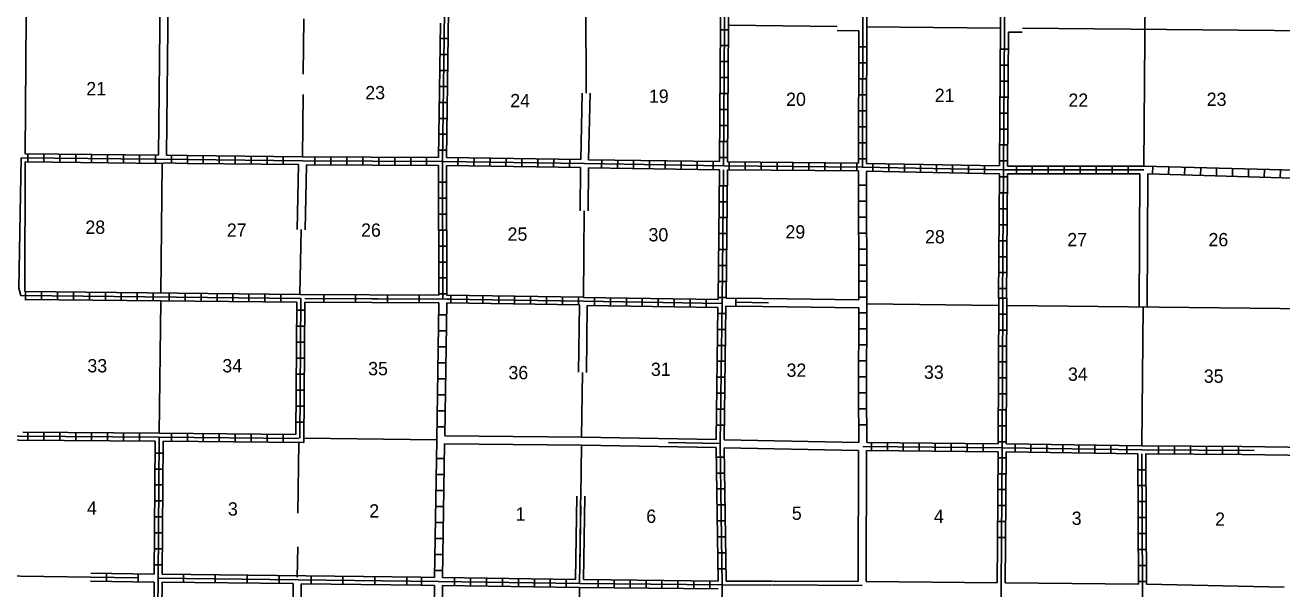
# Model space of a CAD drawing. Extents: x 1142892 to 1570202, y 16283729 to 16658946.
# Drawn here: x 1408107 to 1455366, y 16338242 to 16359433 of the extents above; entities that cross this region are included whole.
import ezdxf

# ---------------------------------------------------------------- set-up
doc = ezdxf.new("R2010")
doc.units = 0
for name, color, linetype in [('L10', 7, 'Continuous'), ('L11', 7, 'Continuous'), ('L13', 7, 'Continuous'), ('L14', 7, 'Continuous'), ('L8', 7, 'Continuous'), ('L9', 7, 'Continuous')]:
    doc.layers.add(name, color=color, linetype=linetype)

msp = doc.modelspace()

# ---------------------------------------------------------------- linework, layer by layer
at = {"layer": 'L10'}
for points in [[(1408150, 16359899), (1408149, 16359746), (1408107, 16354596)], [(1439439, 16338521), (1439446, 16343446)], [(1439739, 16338521), (1439746, 16343446)], [(1444656, 16338471), (1444668, 16339965)], [(1444956, 16338471), (1444968, 16339965)]]:
    msp.add_lwpolyline(points, dxfattribs=at)
at = {"layer": 'L11'}
for p, q in [((1413223, 16364788), (1413123, 16354546)), ((1413525, 16364929), (1413423, 16354546)), ((1438643, 16359231), (1439456, 16359221)), ((1445085, 16359171), (1445605, 16359166)), ((1418336, 16351748), (1418382, 16354196)), ((1418636, 16351743), (1418682, 16354188)), ((1449995, 16348839), (1450031, 16353838)), ((1450295, 16348836), (1450331, 16353838)), ((1435853, 16349152), (1439456, 16349104)), ((1435848, 16348852), (1439456, 16348804)), ((1453872, 16343591), (1460127, 16343508)), ((1453871, 16343291), (1460123, 16343208)), ((1418137, 16333462), (1418190, 16338437)), ((1418437, 16333454), (1418490, 16338429)), ((1436239, 16338537), (1439439, 16338521))]:
    msp.add_line(p, q, dxfattribs=at)
for points in [[(1428998, 16354388), (1429057, 16356878)], [(1429298, 16354371), (1429356, 16356872)], [(1428978, 16352458), (1428990, 16354088)], [(1429279, 16352457), (1429290, 16354071)], [(1428914, 16346384), (1428948, 16348913)], [(1429214, 16346379), (1429248, 16348896)], [(1423890, 16343996), (1429031, 16343944)], [(1429031, 16343940), (1434098, 16343857)], [(1434389, 16343846), (1439456, 16343746)], [(1423881, 16343696), (1429023, 16343644)], [(1429023, 16343640), (1434098, 16343557)], [(1434398, 16343546), (1439446, 16343446)], [(1428806, 16338596), (1428848, 16341727)], [(1429106, 16338596), (1429148, 16341730)], [(1434464, 16338537), (1436214, 16338529)], [(1439739, 16338521), (1444656, 16338471)], [(1444956, 16338471), (1449981, 16338421)], [(1450281, 16338421), (1455455, 16338304)]]:
    msp.add_lwpolyline(points, dxfattribs=at)
at = {"layer": 'L13'}
for p, q in [((1450278, 16367202), (1450181, 16354138)), ((1429206, 16356875), (1429188, 16360259)), ((1418592, 16359670), (1418565, 16357588)), ((1434557, 16359429), (1438646, 16359381)), ((1439764, 16359371), (1444789, 16359321)), ((1445608, 16359316), (1481713, 16358979)), ((1418557, 16356821), (1418532, 16354488)), ((1413265, 16354238), (1413215, 16349363)), ((1418440, 16349313), (1418486, 16351746)), ((1413207, 16349063), (1413148, 16344096)), ((1439756, 16348954), (1444697, 16348896)), ((1445031, 16348896), (1481596, 16348479)), ((1450145, 16348838), (1450106, 16343621)), ((1418582, 16343912), (1423590, 16343846)), ((1418398, 16343746), (1418365, 16341087)), ((1418357, 16339821), (1418340, 16338687)), ((1402632, 16338787), (1410573, 16338678)), ((1428956, 16338298), (1428781, 16322761))]:
    msp.add_line(p, q, dxfattribs=at)
for points in [[(1429106, 16349198), (1429128, 16352458)], [(1429031, 16343944), (1429064, 16346381)], [(1428998, 16341728), (1429023, 16343640)]]:
    msp.add_lwpolyline(points, dxfattribs=at)
at = {"layer": 'L8'}
for p, q in [((1423715, 16358929), (1424015, 16358929)), ((1434256, 16359263), (1434556, 16359263)), ((1434256, 16358663), (1434556, 16358663)), ((1439456, 16358613), (1439756, 16358613)), ((1444781, 16358529), (1445081, 16358529)), ((1423706, 16358329), (1424006, 16358329)), ((1434248, 16358063), (1434548, 16358063)), ((1439456, 16358013), (1439756, 16358013)), ((1423698, 16357729), (1423998, 16357729)), ((1444772, 16357929), (1445072, 16357929)), ((1423690, 16357129), (1423990, 16357129)), ((1434248, 16357463), (1434548, 16357463)), ((1439456, 16357413), (1439756, 16357413)), ((1444772, 16357329), (1445072, 16357329)), ((1423681, 16356529), (1423981, 16356529)), ((1434239, 16356863), (1434539, 16356863)), ((1439456, 16356813), (1439756, 16356813)), ((1444764, 16356729), (1445064, 16356729)), ((1434239, 16356263), (1434539, 16356263)), ((1439456, 16356213), (1439756, 16356213)), ((1444764, 16356129), (1445064, 16356129)), ((1423673, 16355929), (1423973, 16355929)), ((1434231, 16355663), (1434531, 16355663)), ((1439448, 16355613), (1439748, 16355613)), ((1423673, 16355329), (1423973, 16355329)), ((1444756, 16355529), (1445056, 16355529)), ((1423665, 16354729), (1423965, 16354729)), ((1434231, 16355063), (1434531, 16355063)), ((1439448, 16355013), (1439748, 16355013)), ((1444756, 16354929), (1445056, 16354929)), ((1408107, 16354296), (1408091, 16349420)), ((1408207, 16354596), (1408207, 16354296)), ((1408807, 16354588), (1408807, 16354288)), ((1409407, 16354579), (1409407, 16354279)), ((1410007, 16354579), (1410007, 16354279)), ((1410607, 16354571), (1410607, 16354271)), ((1411207, 16354563), (1411207, 16354263)), ((1411807, 16354563), (1411807, 16354263)), ((1412407, 16354554), (1412407, 16354254)), ((1413007, 16354546), (1413007, 16354246)), ((1413607, 16354546), (1413607, 16354246)), ((1414207, 16354538), (1414207, 16354238)), ((1414807, 16354529), (1414807, 16354229)), ((1415407, 16354521), (1415407, 16354221)), ((1416007, 16354521), (1416007, 16354221)), ((1416607, 16354513), (1416607, 16354213)), ((1417207, 16354504), (1417207, 16354204)), ((1417807, 16354496), (1417807, 16354196)), ((1419007, 16354488), (1419007, 16354188)), ((1419607, 16354479), (1419607, 16354179)), ((1420206, 16354479), (1420206, 16354179)), ((1420806, 16354471), (1420806, 16354171)), ((1421406, 16354471), (1421406, 16354171)), ((1422006, 16354463), (1422006, 16354163)), ((1422606, 16354463), (1422606, 16354163)), ((1423206, 16354454), (1423206, 16354154)), ((1424390, 16354446), (1424381, 16354146)), ((1424990, 16354438), (1424981, 16354138)), ((1425590, 16354429), (1425581, 16354129)), ((1426190, 16354421), (1426181, 16354121)), ((1426790, 16354413), (1426781, 16354113)), ((1427390, 16354404), (1427381, 16354104)), ((1427990, 16354396), (1427981, 16354096)), ((1428590, 16354388), (1428581, 16354088)), ((1429790, 16354371), (1429781, 16354071)), ((1430390, 16354363), (1430381, 16354063)), ((1430981, 16354346), (1430981, 16354046)), ((1431581, 16354338), (1431581, 16354038)), ((1432181, 16354329), (1432181, 16354029)), ((1432781, 16354321), (1432781, 16354021)), ((1433381, 16354313), (1433381, 16354013)), ((1433981, 16354304), (1433981, 16354004)), ((1434223, 16354463), (1434523, 16354463)), ((1434581, 16354296), (1434581, 16353996)), ((1435181, 16354288), (1435181, 16353988)), ((1435781, 16354279), (1435781, 16353979)), ((1436381, 16354279), (1436381, 16353979)), ((1436981, 16354271), (1436981, 16353971)), ((1437581, 16354263), (1437581, 16353963)), ((1438181, 16354263), (1438181, 16353963)), ((1438781, 16354254), (1438781, 16353954)), ((1439381, 16354246), (1439381, 16353946)), ((1439448, 16354413), (1439748, 16354413)), ((1439981, 16354238), (1439981, 16353938)), ((1440581, 16354229), (1440581, 16353929)), ((1441181, 16354213), (1441181, 16353913)), ((1441781, 16354204), (1441781, 16353904)), ((1442381, 16354188), (1442381, 16353888)), ((1442981, 16354179), (1442981, 16353879)), ((1444747, 16354329), (1445047, 16354329)), ((1443581, 16354163), (1443581, 16353863)), ((1444181, 16354154), (1444181, 16353854)), ((1444747, 16353729), (1445047, 16353729)), ((1445381, 16354138), (1445381, 16353838)), ((1445981, 16354138), (1445981, 16353838)), ((1446581, 16354138), (1446581, 16353838)), ((1447181, 16354138), (1447181, 16353838)), ((1447781, 16354138), (1447781, 16353838)), ((1448381, 16354138), (1448381, 16353838)), ((1448981, 16354138), (1448981, 16353838)), ((1449581, 16354138), (1449581, 16353838)), ((1450514, 16354129), (1450506, 16353829)), ((1451114, 16354113), (1451106, 16353813)), ((1451714, 16354096), (1451706, 16353796)), ((1452314, 16354079), (1452306, 16353779)), ((1452914, 16354063), (1452906, 16353763)), ((1453514, 16354046), (1453506, 16353746)), ((1454114, 16354029), (1454106, 16353729)), ((1454714, 16354013), (1454705, 16353713)), ((1455314, 16353996), (1455305, 16353696)), ((1423656, 16353529), (1423956, 16353529)), ((1434214, 16353396), (1434514, 16353396)), ((1439748, 16353413), (1439448, 16353413)), ((1423656, 16352929), (1423956, 16352929)), ((1434206, 16352796), (1434506, 16352796)), ((1439748, 16352813), (1439448, 16352813)), ((1444739, 16353129), (1445039, 16353129)), ((1423656, 16352329), (1423956, 16352329)), ((1444739, 16352529), (1445039, 16352529)), ((1434198, 16352196), (1434498, 16352196)), ((1439748, 16352213), (1439448, 16352213)), ((1444731, 16351929), (1445031, 16351929)), ((1423656, 16351729), (1423956, 16351729)), ((1434198, 16351596), (1434498, 16351596)), ((1439748, 16351613), (1439448, 16351613)), ((1444731, 16351329), (1445031, 16351329)), ((1423665, 16351129), (1423965, 16351129)), ((1434189, 16350996), (1434489, 16350996)), ((1439756, 16351013), (1439456, 16351013)), ((1423665, 16350529), (1423965, 16350529)), ((1434181, 16350396), (1434481, 16350396)), ((1439756, 16350413), (1439456, 16350413)), ((1444722, 16350729), (1445022, 16350729)), ((1423665, 16349929), (1423965, 16349929)), ((1444722, 16350129), (1445022, 16350129)), ((1434173, 16349796), (1434473, 16349796)), ((1439756, 16349813), (1439456, 16349813)), ((1444714, 16349529), (1445014, 16349529)), ((1408091, 16349420), (1418440, 16349311)), ((1408124, 16349421), (1408124, 16349121)), ((1408724, 16349413), (1408724, 16349113)), ((1409323, 16349404), (1409323, 16349104)), ((1409923, 16349404), (1409923, 16349104)), ((1410523, 16349396), (1410523, 16349096)), ((1411123, 16349388), (1411123, 16349088)), ((1411723, 16349379), (1411723, 16349079)), ((1412323, 16349379), (1412323, 16349079)), ((1412923, 16349371), (1412923, 16349071)), ((1413523, 16349363), (1413523, 16349063)), ((1414123, 16349354), (1414123, 16349054)), ((1414723, 16349354), (1414723, 16349054)), ((1415323, 16349346), (1415323, 16349046)), ((1415923, 16349338), (1415923, 16349038)), ((1416523, 16349329), (1416523, 16349029)), ((1417123, 16349329), (1417123, 16349029)), ((1417723, 16349321), (1417723, 16349021)), ((1423665, 16349329), (1423965, 16349329)), ((1424115, 16349288), (1424115, 16348988)), ((1424715, 16349279), (1424715, 16348979)), ((1425315, 16349263), (1425315, 16348963)), ((1425915, 16349254), (1425915, 16348954)), ((1426515, 16349246), (1426515, 16348946)), ((1427115, 16349238), (1427115, 16348938)), ((1427715, 16349229), (1427715, 16348929)), ((1428315, 16349221), (1428315, 16348921)), ((1428915, 16349204), (1428915, 16348904)), ((1429515, 16349196), (1429515, 16348896)), ((1430115, 16349188), (1430115, 16348888)), ((1430715, 16349179), (1430715, 16348879)), ((1431314, 16349171), (1431314, 16348871)), ((1431914, 16349163), (1431914, 16348863)), ((1432514, 16349146), (1432514, 16348846)), ((1433114, 16349138), (1433114, 16348838)), ((1433714, 16349129), (1433714, 16348829)), ((1434164, 16349196), (1434464, 16349196)), ((1439756, 16349213), (1439456, 16349213)), ((1444722, 16349171), (1445022, 16349171)), ((1418623, 16348713), (1418323, 16348713)), ((1423656, 16348538), (1423956, 16348538)), ((1434156, 16348596), (1434456, 16348596)), ((1439756, 16348613), (1439456, 16348613)), ((1444722, 16348571), (1445022, 16348571)), ((1418615, 16348113), (1418315, 16348113)), ((1423648, 16347938), (1423948, 16347938)), ((1434148, 16347996), (1434448, 16347996)), ((1439756, 16348013), (1439456, 16348013)), ((1444714, 16347971), (1445014, 16347971)), ((1418607, 16347513), (1418307, 16347513)), ((1423640, 16347338), (1423940, 16347338)), ((1434139, 16347396), (1434439, 16347396)), ((1439756, 16347413), (1439456, 16347413)), ((1444714, 16347371), (1445014, 16347371)), ((1418607, 16346913), (1418307, 16346913)), ((1423631, 16346738), (1423931, 16346738)), ((1434131, 16346796), (1434431, 16346796)), ((1439748, 16346813), (1439448, 16346813)), ((1444714, 16346771), (1445014, 16346771)), ((1418598, 16346313), (1418298, 16346313)), ((1423623, 16346138), (1423923, 16346138)), ((1434123, 16346196), (1434423, 16346196)), ((1439748, 16346213), (1439448, 16346213)), ((1444706, 16346171), (1445006, 16346171)), ((1418598, 16345713), (1418298, 16345713)), ((1423615, 16345538), (1423915, 16345538)), ((1434114, 16345596), (1434414, 16345596)), ((1439748, 16345613), (1439448, 16345613)), ((1444706, 16345571), (1445006, 16345571)), ((1418590, 16345112), (1418290, 16345112)), ((1423606, 16344938), (1423906, 16344938)), ((1434106, 16344996), (1434406, 16344996)), ((1439748, 16345013), (1439448, 16345013)), ((1444706, 16344971), (1445006, 16344971)), ((1418590, 16344512), (1418290, 16344512)), ((1423598, 16344338), (1423898, 16344338)), ((1434098, 16344396), (1434398, 16344396)), ((1439756, 16344412), (1439456, 16344412)), ((1444697, 16344371), (1444997, 16344371)), ((1408207, 16343829), (1408207, 16344129)), ((1408807, 16343821), (1408807, 16344121)), ((1409407, 16343821), (1409407, 16344121)), ((1410007, 16343812), (1410007, 16344112)), ((1410607, 16343812), (1410607, 16344112)), ((1411207, 16343804), (1411207, 16344104)), ((1411807, 16343804), (1411807, 16344104)), ((1412407, 16343804), (1412407, 16344104)), ((1413607, 16343787), (1413607, 16344087)), ((1414207, 16343787), (1414207, 16344087)), ((1414807, 16343779), (1414807, 16344079)), ((1415407, 16343771), (1415407, 16344071)), ((1416007, 16343771), (1416007, 16344071)), ((1416607, 16343762), (1416607, 16344062)), ((1417207, 16343754), (1417207, 16344054)), ((1417807, 16343754), (1417807, 16344054)), ((1444697, 16343771), (1444997, 16343771)), ((1412990, 16343346), (1413290, 16343346)), ((1439931, 16343746), (1439931, 16343446)), ((1440531, 16343738), (1440531, 16343438)), ((1441131, 16343729), (1441131, 16343429)), ((1441731, 16343729), (1441731, 16343429)), ((1442331, 16343721), (1442331, 16343421)), ((1442931, 16343712), (1442931, 16343412)), ((1443531, 16343712), (1443531, 16343412)), ((1444131, 16343704), (1444131, 16343404)), ((1445331, 16343688), (1445331, 16343388)), ((1445931, 16343679), (1445931, 16343379)), ((1446531, 16343671), (1446531, 16343371)), ((1447131, 16343662), (1447131, 16343362)), ((1447731, 16343654), (1447731, 16343354)), ((1448331, 16343646), (1448331, 16343346)), ((1448931, 16343638), (1448931, 16343338)), ((1449531, 16343629), (1449531, 16343329)), ((1450731, 16343612), (1450731, 16343312)), ((1451331, 16343612), (1451331, 16343312)), ((1451931, 16343604), (1451931, 16343304)), ((1452531, 16343604), (1452531, 16343304)), ((1453131, 16343596), (1453131, 16343296)), ((1453731, 16343596), (1453731, 16343296)), ((1423581, 16343137), (1423881, 16343137)), ((1434098, 16343196), (1434398, 16343196)), ((1444697, 16343171), (1444997, 16343171)), ((1412990, 16342746), (1413290, 16342746)), ((1423573, 16342537), (1423873, 16342537)), ((1434106, 16342596), (1434406, 16342596)), ((1444689, 16342571), (1444989, 16342571)), ((1449956, 16342721), (1450256, 16342721)), ((1412982, 16342146), (1413282, 16342146)), ((1423556, 16341937), (1423856, 16341937)), ((1434114, 16341996), (1434414, 16341996)), ((1444681, 16341971), (1444981, 16341971)), ((1449964, 16342121), (1450264, 16342121)), ((1412982, 16341546), (1413282, 16341546)), ((1449964, 16341521), (1450264, 16341521)), ((1412973, 16340946), (1413273, 16340946)), ((1423548, 16341337), (1423848, 16341337)), ((1428956, 16338446), (1428998, 16341371)), ((1434123, 16341396), (1434423, 16341396)), ((1444681, 16341371), (1444981, 16341371)), ((1423540, 16340737), (1423840, 16340737)), ((1434131, 16340796), (1434431, 16340796)), ((1444672, 16340771), (1444972, 16340771)), ((1449964, 16340921), (1450264, 16340921)), ((1412973, 16340346), (1413273, 16340346)), ((1423531, 16340137), (1423831, 16340137)), ((1434139, 16340196), (1434439, 16340196)), ((1444672, 16340171), (1444972, 16340171)), ((1449972, 16340321), (1450272, 16340321)), ((1412965, 16339746), (1413265, 16339746)), ((1423523, 16339537), (1423823, 16339537)), ((1434148, 16339596), (1434448, 16339596)), ((1449972, 16339721), (1450272, 16339721)), ((1412957, 16339146), (1413257, 16339146)), ((1449972, 16339121), (1450272, 16339121)), ((1422987, 16338677), (1423506, 16338671)), ((1423011, 16338383), (1423011, 16338683)), ((1423515, 16338937), (1423815, 16338937)), ((1424256, 16338362), (1424256, 16338662)), ((1424856, 16338354), (1424856, 16338654)), ((1425456, 16338346), (1425456, 16338646)), ((1426056, 16338337), (1426056, 16338637)), ((1426656, 16338329), (1426656, 16338629)), ((1427256, 16338321), (1427256, 16338621)), ((1427856, 16338312), (1427856, 16338612)), ((1428456, 16338304), (1428456, 16338604)), ((1429656, 16338287), (1429656, 16338587)), ((1430256, 16338279), (1430256, 16338579)), ((1430856, 16338279), (1430856, 16338579)), ((1431456, 16338271), (1431456, 16338571)), ((1434156, 16338996), (1434456, 16338996)), ((1422983, 16338377), (1423498, 16338371)), ((1432056, 16338262), (1432056, 16338562)), ((1432656, 16338254), (1432656, 16338554)), ((1433256, 16338246), (1433256, 16338546)), ((1433856, 16338246), (1433856, 16338546)), ((1449981, 16338521), (1450281, 16338521))]:
    msp.add_line(p, q, dxfattribs=at)
for points in [[(1434498, 16370063), (1434448, 16364721), (1434373, 16354146)], [(1439723, 16370013), (1439673, 16364671), (1439614, 16360846), (1439598, 16354096)], [(1439873, 16370013), (1439823, 16364671), (1439764, 16360846), (1439748, 16354238)], [(1444864, 16369929), (1444747, 16354146)], [(1445014, 16369929), (1444897, 16353988), (1444864, 16349171)], [(1424056, 16369129), (1423973, 16364896), (1423890, 16360913), (1423806, 16354304), (1423815, 16349138)], [(1424123, 16364746), (1424040, 16360913), (1423956, 16354454)], [(1434298, 16364571), (1434223, 16354304)], [(1434597, 16364571), (1434563, 16359429)], [(1423723, 16359513), (1423656, 16354454)], [(1434557, 16359429), (1434523, 16354296)], [(1439456, 16359221), (1439448, 16354246)], [(1445085, 16359171), (1445047, 16354138)], [(1407957, 16354446), (1407865, 16349546), (1407940, 16349271), (1418473, 16349163), (1418432, 16343912)], [(1407957, 16354446), (1414215, 16354388), (1418532, 16354338), (1423806, 16354304)], [(1408107, 16354596), (1413123, 16354546)], [(1408107, 16354296), (1413307, 16354238)], [(1413307, 16354254), (1414215, 16354238), (1418382, 16354196)], [(1413423, 16354546), (1414215, 16354538), (1418532, 16354488), (1423656, 16354454)], [(1418682, 16354188), (1423656, 16354154)], [(1423806, 16354304), (1429140, 16354229), (1434373, 16354146), (1439598, 16354096), (1444897, 16353988), (1450181, 16353988)], [(1423956, 16354454), (1428998, 16354388)], [(1429298, 16354371), (1434223, 16354304)], [(1434523, 16354296), (1439448, 16354246)], [(1439748, 16354238), (1444747, 16354146)], [(1423656, 16354154), (1423665, 16349288)], [(1423956, 16354154), (1423965, 16349288)], [(1423956, 16354154), (1428990, 16354088)], [(1429290, 16354071), (1434223, 16353996)], [(1434223, 16353996), (1434164, 16349121)], [(1434373, 16353996), (1434314, 16349021), (1434239, 16343704), (1434314, 16338387), (1434248, 16333121)], [(1434523, 16353996), (1434464, 16349171)], [(1434523, 16353996), (1439448, 16353954)], [(1439448, 16353954), (1439456, 16349104)], [(1439748, 16353938), (1444747, 16353846)], [(1439748, 16353938), (1439756, 16348954), (1439748, 16345621), (1439756, 16343746)], [(1444747, 16353846), (1444714, 16349171)], [(1445047, 16353838), (1445014, 16349171)], [(1445047, 16354138), (1450181, 16354138)], [(1445047, 16353838), (1450031, 16353838)], [(1450181, 16354138), (1455380, 16353996), (1456839, 16353987)], [(1450331, 16353838), (1455380, 16353696), (1456834, 16353687)], [(1408090, 16349121), (1418323, 16349013), (1418282, 16344046)], [(1418623, 16349013), (1418582, 16343746)], [(1423665, 16348988), (1423590, 16343846), (1423506, 16338671)], [(1423965, 16348988), (1423890, 16343996)], [(1423965, 16349288), (1429106, 16349210)], [(1423965, 16349138), (1429106, 16349054), (1434314, 16348971)], [(1423965, 16348988), (1428948, 16348913)], [(1429106, 16349198), (1434164, 16349121)], [(1444531, 16311821), (1444539, 16317121), (1444639, 16322429), (1444714, 16327704), (1444772, 16333071), (1444806, 16338321), (1444847, 16343546), (1444872, 16349171)], [(1444697, 16343696), (1444722, 16349171)], [(1444997, 16343696), (1445022, 16349171)], [(1429248, 16348896), (1434156, 16348821)], [(1434156, 16348821), (1434098, 16343857)], [(1434456, 16348871), (1434389, 16343846)], [(1439456, 16348804), (1439448, 16345621), (1439456, 16343746)], [(1397407, 16344112), (1407865, 16343979), (1413148, 16343946), (1418398, 16343896)], [(1402707, 16343896), (1407865, 16343829), (1412998, 16343796)], [(1408015, 16344129), (1413148, 16344096), (1418282, 16344046)], [(1412940, 16322787), (1413107, 16338646), (1413148, 16343946)], [(1412958, 16338796), (1412998, 16343796)], [(1413257, 16338796), (1413298, 16343796)], [(1413298, 16343796), (1418582, 16343746)], [(1423881, 16343696), (1423806, 16338671)], [(1434098, 16343557), (1434164, 16338537)], [(1434398, 16343546), (1434464, 16338537)], [(1439606, 16343596), (1444847, 16343546), (1450106, 16343471), (1454330, 16343438)], [(1439746, 16343446), (1444697, 16343396)], [(1439756, 16343746), (1444697, 16343696)], [(1444668, 16339965), (1444697, 16343396)], [(1444968, 16339965), (1444997, 16343388)], [(1444997, 16343696), (1450106, 16343621), (1453872, 16343591)], [(1444997, 16343388), (1449956, 16343321)], [(1449797, 16311987), (1449864, 16317129), (1449906, 16319737), (1449931, 16322246), (1449989, 16327671), (1450072, 16332937), (1450131, 16338237), (1450106, 16343321)], [(1449981, 16338421), (1449956, 16343321)], [(1450256, 16343321), (1453871, 16343291)], [(1450281, 16338421), (1450256, 16343321)], [(1428960, 16338897), (1429003, 16342129)], [(1423806, 16338671), (1428806, 16338596)], [(1429106, 16338596), (1434164, 16338537)], [(1412790, 16322937), (1412955, 16338496)], [(1413203, 16333513), (1413257, 16338496)], [(1423656, 16338521), (1428956, 16338446), (1434314, 16338387), (1436214, 16338379)], [(1423798, 16338371), (1428956, 16338294)], [(1428956, 16338298), (1434164, 16338237)]]:
    msp.add_lwpolyline(points, dxfattribs=at)
at = {"layer": 'L9'}
for p, q in [((1423666, 16349288), (1418440, 16349313)), ((1423665, 16349138), (1418623, 16349163)), ((1423665, 16348988), (1418623, 16349013)), ((1424115, 16349135), (1418624, 16349163)), ((1419341, 16349010), (1419343, 16349308)), ((1420534, 16349004), (1420536, 16349302)), ((1421728, 16348998), (1421729, 16349296)), ((1422921, 16348992), (1422922, 16349290)), ((1434464, 16349171), (1435853, 16349152)), ((1434838, 16349165), (1434834, 16348867)), ((1434836, 16349016), (1436060, 16349000)), ((1434456, 16348871), (1435848, 16348852)), ((1434239, 16343704), (1432298, 16343738)), ((1412359, 16338654), (1410573, 16338678)), ((1410575, 16338828), (1412958, 16338796)), ((1411164, 16338521), (1411168, 16338820)), ((1412357, 16338505), (1412361, 16338803)), ((1413107, 16338646), (1423656, 16338521)), ((1413257, 16338796), (1422987, 16338677)), ((1414057, 16338787), (1414057, 16338487)), ((1415257, 16338771), (1415257, 16338471)), ((1416457, 16338754), (1416457, 16338454)), ((1417657, 16338746), (1417657, 16338446)), ((1418857, 16338729), (1418857, 16338429)), ((1420056, 16338712), (1420056, 16338412)), ((1421256, 16338696), (1421256, 16338396)), ((1422456, 16338687), (1422456, 16338387)), ((1410570, 16338529), (1412955, 16338496)), ((1413257, 16338496), (1418190, 16338437)), ((1418490, 16338429), (1422983, 16338377)), ((1436239, 16338387), (1439589, 16338371))]:
    msp.add_line(p, q, dxfattribs=at)
for points in [[(1423498, 16338371), (1423428, 16333404)], [(1423798, 16338371), (1423728, 16333396)]]:
    msp.add_lwpolyline(points, dxfattribs=at)

# ---------------------------------------------------------------- texts
at = {"layer": 'L14'}
for s, p in [('21', (1410407, 16356796)), ('23', (1420898, 16356646)), ('19', (1431564, 16356513)), ('21', (1442314, 16356546)), ('24', (1426348, 16356346)), ('20', (1436723, 16356396)), ('22', (1447339, 16356363)), ('23', (1452539, 16356396)), ('28', (1410373, 16351588)), ('27', (1415690, 16351479)), ('26', (1420740, 16351479)), ('25', (1426248, 16351329)), ('30', (1431548, 16351304)), ('29', (1436698, 16351413)), ('28', (1441948, 16351229)), ('27', (1447297, 16351121)), ('26', (1452606, 16351121)), ('33', (1410448, 16346379)), ('34', (1415523, 16346379)), ('35', (1421006, 16346271)), ('36', (1426281, 16346121)), ('31', (1431639, 16346246)), ('32', (1436739, 16346213)), ('33', (1441906, 16346138)), ('34', (1447322, 16346063)), ('35', (1452431, 16345988)), ('4', (1410432, 16341029)), ('3', (1415732, 16340996)), ('2', (1421048, 16340921)), ('1', (1426548, 16340804)), ('6', (1431464, 16340721)), ('5', (1436939, 16340837)), ('4', (1442281, 16340721)), ('3', (1447464, 16340646)), ('2', (1452856, 16340612))]:
    msp.add_text(s, height=500, rotation=0, dxfattribs=at).set_placement(p)

doc.saveas('drawing.dxf')
